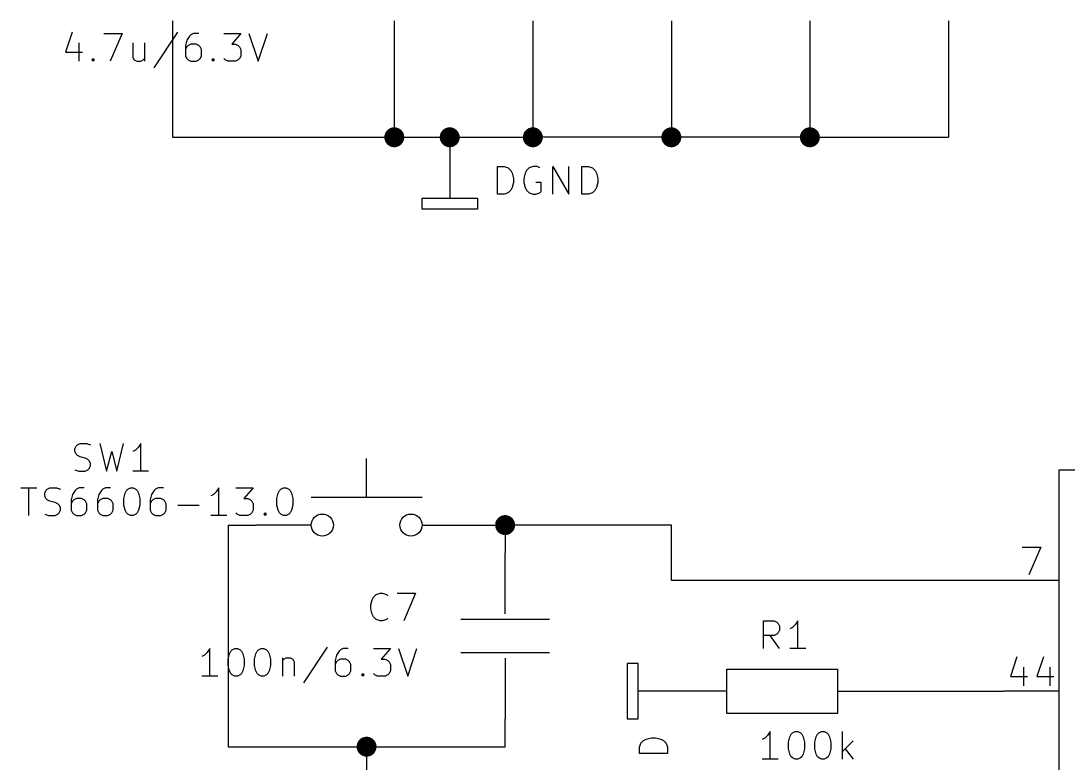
# Model space of a CAD drawing. Extents: x 0.3 to 23.2, y -16.5 to -0.2.
# Drawn here: x 10.276 to 12.166, y -3.23 to -1.89 of the extents above; entities that cross this region are included whole.
import ezdxf

# ---------------------------------------------------------------- set-up
doc = ezdxf.new("R2010")
doc.units = 0
doc.header["$MEASUREMENT"] = 0
for name, color, linetype in [('CYAN2', 4, 'CONTINUOUS'), ('GREEN3', 91, 'CONTINUOUS'), ('LYELLOW', 51, 'CONTINUOUS'), ('RED2', 1, 'CONTINUOUS'), ('RED3', 11, 'CONTINUOUS')]:
    doc.layers.add(name, color=color, linetype=linetype)

msp = doc.modelspace()

# ---------------------------------------------------------------- linework, layer by layer
at = {"layer": 'CYAN2', "linetype": 'CONTINUOUS'}
for p, q in [((10.3685, -1.9104), (10.3566, -1.9461)), ((10.4256, -1.9128), (10.459, -1.9128)), ((10.459, -1.9128), (10.4375, -1.9628)), ((10.559, -1.9104), (10.5161, -1.9747)), ((10.5756, -1.9247), (10.5732, -1.9342)), ((10.5804, -1.9176), (10.5756, -1.9247)), ((10.5828, -1.9152), (10.5804, -1.9176)), ((10.5875, -1.9128), (10.5828, -1.9152)), ((10.597, -1.9128), (10.5875, -1.9128)), ((10.6423, -1.9128), (10.6732, -1.9128)), ((10.6732, -1.9128), (10.6566, -1.9319)), ((10.6875, -1.9128), (10.7042, -1.9628)), ((10.7042, -1.9628), (10.7209, -1.9128)), ((10.3566, -1.9461), (10.3875, -1.9461)), ((10.3804, -1.9295), (10.3804, -1.9628)), ((10.478, -1.9295), (10.478, -1.9557)), ((10.4994, -1.9295), (10.4994, -1.9628)), ((10.5732, -1.9342), (10.5732, -1.9533)), ((10.5756, -1.9366), (10.5732, -1.9414)), ((10.578, -1.9342), (10.5756, -1.9366)), ((10.5828, -1.9319), (10.578, -1.9342)), ((10.5923, -1.9319), (10.5828, -1.9319)), ((10.597, -1.9342), (10.5923, -1.9319)), ((10.5994, -1.9366), (10.597, -1.9342)), ((10.6018, -1.9414), (10.5994, -1.9366)), ((10.6018, -1.9533), (10.6018, -1.9414)), ((10.6566, -1.9319), (10.6637, -1.9319)), ((10.6637, -1.9319), (10.6685, -1.9342)), ((10.6685, -1.9342), (10.6709, -1.9366)), ((10.6709, -1.9366), (10.6732, -1.9414)), ((10.6732, -1.9414), (10.6732, -1.9533)), ((10.4042, -1.9604), (10.4066, -1.958)), ((10.4066, -1.9628), (10.4042, -1.9604)), ((10.4066, -1.958), (10.409, -1.9604)), ((10.4066, -1.958), (10.4066, -1.9628)), ((10.409, -1.9604), (10.4066, -1.9628)), ((10.478, -1.9557), (10.4804, -1.9604)), ((10.4804, -1.9604), (10.4851, -1.9628)), ((10.4851, -1.9628), (10.4923, -1.9628)), ((10.4923, -1.9628), (10.497, -1.9604)), ((10.497, -1.9604), (10.4994, -1.958)), ((10.5732, -1.9533), (10.5756, -1.958)), ((10.5756, -1.958), (10.578, -1.9604)), ((10.578, -1.9604), (10.5828, -1.9628)), ((10.5828, -1.9628), (10.5923, -1.9628)), ((10.5923, -1.9628), (10.597, -1.9604)), ((10.597, -1.9604), (10.5994, -1.958)), ((10.5994, -1.958), (10.6018, -1.9533)), ((10.6209, -1.9604), (10.6232, -1.958)), ((10.6232, -1.9628), (10.6209, -1.9604)), ((10.6232, -1.958), (10.6256, -1.9604)), ((10.6232, -1.958), (10.6232, -1.9628)), ((10.6256, -1.9604), (10.6232, -1.9628)), ((10.6447, -1.9604), (10.6423, -1.958)), ((10.6494, -1.9628), (10.6447, -1.9604)), ((10.6637, -1.9628), (10.6494, -1.9628)), ((10.6685, -1.9604), (10.6637, -1.9628)), ((10.6709, -1.958), (10.6685, -1.9604)), ((10.6732, -1.9533), (10.6709, -1.958)), ((11.1363, -2.2028), (11.1363, -2.1528)), ((11.1363, -2.1528), (11.1482, -2.1528)), ((11.1482, -2.1528), (11.1553, -2.1552)), ((11.2006, -2.1528), (11.1934, -2.1552)), ((11.2077, -2.1528), (11.2006, -2.1528)), ((11.2125, -2.1552), (11.2077, -2.1528)), ((11.2363, -2.2028), (11.2363, -2.1528)), ((11.2363, -2.1528), (11.2649, -2.2028)), ((11.2649, -2.2028), (11.2649, -2.1528)), ((11.2887, -2.2028), (11.2887, -2.1528)), ((11.2887, -2.1528), (11.3006, -2.1528)), ((11.3006, -2.1528), (11.3077, -2.1552)), ((11.1553, -2.1552), (11.1601, -2.1599)), ((11.1601, -2.1599), (11.1625, -2.1647)), ((11.1625, -2.1647), (11.1649, -2.1742)), ((11.1863, -2.1647), (11.1839, -2.1742)), ((11.1887, -2.1599), (11.1863, -2.1647)), ((11.1934, -2.1552), (11.1887, -2.1599)), ((11.3077, -2.1552), (11.3125, -2.1599)), ((11.3125, -2.1599), (11.3149, -2.1647)), ((11.3149, -2.1647), (11.3172, -2.1742)), ((11.1625, -2.1909), (11.1601, -2.1957)), ((11.1649, -2.1814), (11.1625, -2.1909)), ((11.1649, -2.1742), (11.1649, -2.1814)), ((11.1839, -2.1742), (11.1839, -2.1814)), ((11.1839, -2.1814), (11.1863, -2.1909)), ((11.1863, -2.1909), (11.1887, -2.1957)), ((11.2149, -2.1814), (11.2053, -2.1814)), ((11.2149, -2.198), (11.2149, -2.1814)), ((11.3149, -2.1909), (11.3125, -2.1957)), ((11.3172, -2.1814), (11.3149, -2.1909)), ((11.3172, -2.1742), (11.3172, -2.1814)), ((11.1482, -2.2028), (11.1363, -2.2028)), ((11.1553, -2.2004), (11.1482, -2.2028)), ((11.1601, -2.1957), (11.1553, -2.2004)), ((11.1887, -2.1957), (11.1934, -2.2004)), ((11.1934, -2.2004), (11.2006, -2.2028)), ((11.2006, -2.2028), (11.2053, -2.2028)), ((11.2053, -2.2028), (11.2125, -2.2004)), ((11.2125, -2.2004), (11.2149, -2.198)), ((11.3006, -2.2028), (11.2887, -2.2028)), ((11.3077, -2.2004), (11.3006, -2.2028)), ((11.3125, -2.1957), (11.3077, -2.2004)), ((10.3733, -2.6623), (10.3757, -2.6576)), ((10.3733, -2.6671), (10.3733, -2.6623)), ((10.3757, -2.6576), (10.3781, -2.6552)), ((10.3781, -2.6552), (10.3829, -2.6528)), ((10.3829, -2.6528), (10.3948, -2.6528)), ((10.3948, -2.6528), (10.4019, -2.6552)), ((10.4186, -2.6528), (10.4305, -2.7028)), ((10.4495, -2.7028), (10.4614, -2.6528)), ((10.4876, -2.6599), (10.4829, -2.6647)), ((10.4924, -2.6528), (10.4876, -2.6599)), ((10.4924, -2.7028), (10.4924, -2.6528)), ((10.3757, -2.6719), (10.3733, -2.6671)), ((10.3781, -2.6742), (10.3757, -2.6719)), ((10.3829, -2.6766), (10.3781, -2.6742)), ((10.3924, -2.679), (10.3829, -2.6766)), ((10.3971, -2.6814), (10.3924, -2.679)), ((10.3995, -2.6838), (10.3971, -2.6814)), ((10.4305, -2.7028), (10.44, -2.6671)), ((10.44, -2.6671), (10.4495, -2.7028)), ((10.4829, -2.6647), (10.4781, -2.6671)), ((10.3733, -2.7004), (10.3805, -2.7028)), ((10.3924, -2.7028), (10.3971, -2.7004)), ((10.3971, -2.7004), (10.3995, -2.698)), ((10.4019, -2.6885), (10.3995, -2.6838)), ((10.3995, -2.698), (10.4019, -2.6933)), ((10.4019, -2.6933), (10.4019, -2.6885)), ((10.3805, -2.7028), (10.3924, -2.7028)), ((10.5067, -2.7028), (10.4781, -2.7028)), ((10.2762, -2.7328), (10.3048, -2.7328)), ((10.2905, -2.7828), (10.2905, -2.7328)), ((10.3191, -2.7423), (10.3214, -2.7376)), ((10.3214, -2.7376), (10.3238, -2.7352)), ((10.3238, -2.7352), (10.3286, -2.7328)), ((10.3286, -2.7328), (10.3405, -2.7328)), ((10.3405, -2.7328), (10.3476, -2.7352)), ((10.3738, -2.7376), (10.369, -2.7447)), ((10.3762, -2.7352), (10.3738, -2.7376)), ((10.381, -2.7328), (10.3762, -2.7352)), ((10.3905, -2.7328), (10.381, -2.7328)), ((10.4214, -2.7376), (10.4167, -2.7447)), ((10.4238, -2.7352), (10.4214, -2.7376)), ((10.4286, -2.7328), (10.4238, -2.7352)), ((10.4381, -2.7328), (10.4286, -2.7328)), ((10.4643, -2.7423), (10.4667, -2.7376)), ((10.4667, -2.7376), (10.469, -2.7352)), ((10.469, -2.7352), (10.4738, -2.7328)), ((10.4738, -2.7328), (10.4786, -2.7328)), ((10.4786, -2.7328), (10.4833, -2.7352)), ((10.4833, -2.7352), (10.4857, -2.7376)), ((10.4857, -2.7376), (10.4881, -2.7423)), ((10.5167, -2.7376), (10.5119, -2.7447)), ((10.519, -2.7352), (10.5167, -2.7376)), ((10.5238, -2.7328), (10.519, -2.7352)), ((10.5333, -2.7328), (10.5238, -2.7328)), ((10.6286, -2.7399), (10.6238, -2.7447)), ((10.6333, -2.7328), (10.6286, -2.7399)), ((10.6333, -2.7828), (10.6333, -2.7328)), ((10.6643, -2.7328), (10.6952, -2.7328)), ((10.6952, -2.7328), (10.6786, -2.7519)), ((10.7405, -2.7423), (10.7429, -2.7376)), ((10.7429, -2.7376), (10.7452, -2.7352)), ((10.7452, -2.7352), (10.75, -2.7328)), ((10.75, -2.7328), (10.7548, -2.7328)), ((10.7548, -2.7328), (10.7595, -2.7352)), ((10.7595, -2.7352), (10.7619, -2.7376)), ((10.7619, -2.7376), (10.7643, -2.7423)), ((10.3191, -2.7471), (10.3191, -2.7423)), ((10.3214, -2.7519), (10.3191, -2.7471)), ((10.3238, -2.7542), (10.3214, -2.7519)), ((10.3286, -2.7566), (10.3238, -2.7542)), ((10.3381, -2.759), (10.3286, -2.7566)), ((10.3429, -2.7614), (10.3381, -2.759)), ((10.369, -2.7447), (10.3667, -2.7542)), ((10.3667, -2.7542), (10.3667, -2.7733)), ((10.369, -2.7566), (10.3667, -2.7614)), ((10.3714, -2.7542), (10.369, -2.7566)), ((10.3762, -2.7519), (10.3714, -2.7542)), ((10.3857, -2.7519), (10.3762, -2.7519)), ((10.3905, -2.7542), (10.3857, -2.7519)), ((10.3929, -2.7566), (10.3905, -2.7542)), ((10.3952, -2.7614), (10.3929, -2.7566)), ((10.4167, -2.7447), (10.4143, -2.7542)), ((10.4143, -2.7542), (10.4143, -2.7733)), ((10.4167, -2.7566), (10.4143, -2.7614)), ((10.419, -2.7542), (10.4167, -2.7566)), ((10.4238, -2.7519), (10.419, -2.7542)), ((10.4333, -2.7519), (10.4238, -2.7519)), ((10.4381, -2.7542), (10.4333, -2.7519)), ((10.4405, -2.7566), (10.4381, -2.7542)), ((10.4429, -2.7614), (10.4405, -2.7566)), ((10.4619, -2.7519), (10.4643, -2.7423)), ((10.4619, -2.7638), (10.4619, -2.7519)), ((10.4881, -2.7423), (10.4905, -2.7519)), ((10.4905, -2.7519), (10.4905, -2.7638)), ((10.5119, -2.7447), (10.5095, -2.7542)), ((10.5095, -2.7542), (10.5095, -2.7733)), ((10.5119, -2.7566), (10.5095, -2.7614)), ((10.5143, -2.7542), (10.5119, -2.7566)), ((10.519, -2.7519), (10.5143, -2.7542)), ((10.5286, -2.7519), (10.519, -2.7519)), ((10.5333, -2.7542), (10.5286, -2.7519)), ((10.5357, -2.7566), (10.5333, -2.7542)), ((10.5381, -2.7614), (10.5357, -2.7566)), ((10.6238, -2.7447), (10.619, -2.7471)), ((10.6786, -2.7519), (10.6857, -2.7519)), ((10.6857, -2.7519), (10.6905, -2.7542)), ((10.6905, -2.7542), (10.6929, -2.7566)), ((10.6929, -2.7566), (10.6952, -2.7614)), ((10.7381, -2.7519), (10.7405, -2.7423)), ((10.7381, -2.7638), (10.7381, -2.7519)), ((10.7643, -2.7423), (10.7667, -2.7519)), ((10.7667, -2.7519), (10.7667, -2.7638)), ((10.3452, -2.7638), (10.3429, -2.7614)), ((10.3476, -2.7685), (10.3452, -2.7638)), ((10.3452, -2.778), (10.3476, -2.7733)), ((10.3476, -2.7733), (10.3476, -2.7685)), ((10.3667, -2.7733), (10.369, -2.778)), ((10.3929, -2.778), (10.3952, -2.7733)), ((10.3952, -2.7733), (10.3952, -2.7614)), ((10.4143, -2.7733), (10.4167, -2.778)), ((10.4405, -2.778), (10.4429, -2.7733)), ((10.4429, -2.7733), (10.4429, -2.7614)), ((10.4643, -2.7733), (10.4619, -2.7638)), ((10.4667, -2.778), (10.4643, -2.7733)), ((10.4881, -2.7733), (10.4857, -2.778)), ((10.4905, -2.7638), (10.4881, -2.7733)), ((10.5095, -2.7733), (10.5119, -2.778)), ((10.5357, -2.778), (10.5381, -2.7733)), ((10.5381, -2.7733), (10.5381, -2.7614)), ((10.5595, -2.7638), (10.5976, -2.7638)), ((10.6952, -2.7733), (10.6929, -2.778)), ((10.6952, -2.7614), (10.6952, -2.7733)), ((10.7405, -2.7733), (10.7381, -2.7638)), ((10.7429, -2.778), (10.7405, -2.7733)), ((10.7643, -2.7733), (10.7619, -2.778)), ((10.7667, -2.7638), (10.7643, -2.7733)), ((10.3191, -2.7804), (10.3262, -2.7828)), ((10.3262, -2.7828), (10.3381, -2.7828)), ((10.3381, -2.7828), (10.3429, -2.7804)), ((10.3429, -2.7804), (10.3452, -2.778)), ((10.369, -2.778), (10.3714, -2.7804)), ((10.3714, -2.7804), (10.3762, -2.7828)), ((10.3762, -2.7828), (10.3857, -2.7828)), ((10.3857, -2.7828), (10.3905, -2.7804)), ((10.3905, -2.7804), (10.3929, -2.778)), ((10.4167, -2.778), (10.419, -2.7804)), ((10.419, -2.7804), (10.4238, -2.7828)), ((10.4238, -2.7828), (10.4333, -2.7828)), ((10.4333, -2.7828), (10.4381, -2.7804)), ((10.4381, -2.7804), (10.4405, -2.778)), ((10.469, -2.7804), (10.4667, -2.778)), ((10.4738, -2.7828), (10.469, -2.7804)), ((10.4786, -2.7828), (10.4738, -2.7828)), ((10.4833, -2.7804), (10.4786, -2.7828)), ((10.4857, -2.778), (10.4833, -2.7804)), ((10.5119, -2.778), (10.5143, -2.7804)), ((10.5143, -2.7804), (10.519, -2.7828)), ((10.519, -2.7828), (10.5286, -2.7828)), ((10.5286, -2.7828), (10.5333, -2.7804)), ((10.5333, -2.7804), (10.5357, -2.778)), ((10.6476, -2.7828), (10.619, -2.7828)), ((10.6667, -2.7804), (10.6643, -2.778)), ((10.6714, -2.7828), (10.6667, -2.7804)), ((10.6857, -2.7828), (10.6714, -2.7828)), ((10.6905, -2.7804), (10.6857, -2.7828)), ((10.6929, -2.778), (10.6905, -2.7804)), ((10.7143, -2.7804), (10.7167, -2.778)), ((10.7167, -2.7828), (10.7143, -2.7804)), ((10.7167, -2.778), (10.719, -2.7804)), ((10.7167, -2.778), (10.7167, -2.7828)), ((10.719, -2.7804), (10.7167, -2.7828)), ((10.7452, -2.7804), (10.7429, -2.778)), ((10.75, -2.7828), (10.7452, -2.7804)), ((10.7548, -2.7828), (10.75, -2.7828)), ((10.7595, -2.7804), (10.7548, -2.7828)), ((10.7619, -2.778), (10.7595, -2.7804)), ((10.9123, -2.9299), (10.9171, -2.9252)), ((10.9171, -2.9252), (10.9242, -2.9228)), ((10.9242, -2.9228), (10.929, -2.9228)), ((10.929, -2.9228), (10.9361, -2.9252)), ((10.9361, -2.9252), (10.9385, -2.9276)), ((10.9551, -2.9228), (10.9885, -2.9228)), ((10.9885, -2.9228), (10.9671, -2.9728)), ((10.9075, -2.9442), (10.9099, -2.9347)), ((10.9075, -2.9514), (10.9075, -2.9442)), ((10.9099, -2.9347), (10.9123, -2.9299)), ((10.9099, -2.9609), (10.9075, -2.9514)), ((10.9123, -2.9657), (10.9099, -2.9609)), ((10.9171, -2.9704), (10.9123, -2.9657)), ((10.9242, -2.9728), (10.9171, -2.9704)), ((10.929, -2.9728), (10.9242, -2.9728)), ((10.9361, -2.9704), (10.929, -2.9728)), ((10.9385, -2.968), (10.9361, -2.9704)), ((11.6163, -3.0228), (11.6163, -2.9728)), ((11.6163, -2.9728), (11.6353, -2.9728)), ((11.6353, -2.9728), (11.6401, -2.9752)), ((11.6401, -2.9752), (11.6425, -2.9776)), ((11.6425, -2.9776), (11.6449, -2.9823)), ((11.6449, -2.9823), (11.6449, -2.9895)), ((11.6687, -2.9847), (11.6639, -2.9871)), ((11.6734, -2.9799), (11.6687, -2.9847)), ((11.6782, -2.9728), (11.6734, -2.9799)), ((11.6782, -3.0228), (11.6782, -2.9728)), ((11.6353, -2.999), (11.6163, -2.999)), ((11.6449, -3.0228), (11.6282, -2.999)), ((11.6401, -2.9966), (11.6353, -2.999)), ((11.6425, -2.9942), (11.6401, -2.9966)), ((11.6449, -2.9895), (11.6425, -2.9942)), ((10.6171, -3.0228), (10.6123, -3.0299)), ((10.6171, -3.0728), (10.6171, -3.0228)), ((10.6575, -3.0252), (10.6623, -3.0228)), ((10.6623, -3.0228), (10.6671, -3.0228)), ((10.6671, -3.0228), (10.6718, -3.0252)), ((10.7051, -3.0252), (10.7099, -3.0228)), ((10.7099, -3.0228), (10.7147, -3.0228)), ((10.7147, -3.0228), (10.7194, -3.0252)), ((10.829, -3.0204), (10.7861, -3.0847)), ((10.8575, -3.0228), (10.8528, -3.0252)), ((10.867, -3.0228), (10.8575, -3.0228)), ((10.9123, -3.0228), (10.9432, -3.0228)), ((10.9432, -3.0228), (10.9266, -3.0418)), ((10.9575, -3.0228), (10.9742, -3.0728)), ((10.9742, -3.0728), (10.9909, -3.0228)), ((11.6925, -3.0228), (11.6639, -3.0228)), ((10.6075, -3.0347), (10.6028, -3.0371)), ((10.6123, -3.0299), (10.6075, -3.0347)), ((10.6504, -3.0418), (10.6528, -3.0323)), ((10.6504, -3.0537), (10.6504, -3.0418)), ((10.6528, -3.0323), (10.6551, -3.0276)), ((10.6551, -3.0276), (10.6575, -3.0252)), ((10.6718, -3.0252), (10.6742, -3.0276)), ((10.6742, -3.0276), (10.6766, -3.0323)), ((10.6766, -3.0323), (10.679, -3.0418)), ((10.679, -3.0418), (10.679, -3.0537)), ((10.698, -3.0418), (10.7004, -3.0323)), ((10.698, -3.0537), (10.698, -3.0418)), ((10.7004, -3.0323), (10.7028, -3.0276)), ((10.7028, -3.0276), (10.7051, -3.0252)), ((10.7194, -3.0252), (10.7218, -3.0276)), ((10.7218, -3.0276), (10.7242, -3.0323)), ((10.7242, -3.0323), (10.7266, -3.0418)), ((10.7266, -3.0418), (10.7266, -3.0537)), ((10.748, -3.0395), (10.748, -3.0728)), ((10.748, -3.0442), (10.7504, -3.0418)), ((10.7504, -3.0418), (10.7551, -3.0395)), ((10.7551, -3.0395), (10.7623, -3.0395)), ((10.7623, -3.0395), (10.767, -3.0418)), ((10.767, -3.0418), (10.7694, -3.0466)), ((10.8456, -3.0347), (10.8432, -3.0442)), ((10.8504, -3.0276), (10.8456, -3.0347)), ((10.8528, -3.0418), (10.848, -3.0442)), ((10.8528, -3.0252), (10.8504, -3.0276)), ((10.8623, -3.0418), (10.8528, -3.0418)), ((10.867, -3.0442), (10.8623, -3.0418)), ((10.9266, -3.0418), (10.9337, -3.0418)), ((10.9337, -3.0418), (10.9385, -3.0442)), ((10.6528, -3.0633), (10.6504, -3.0537)), ((10.679, -3.0537), (10.6766, -3.0633)), ((10.7004, -3.0633), (10.698, -3.0537)), ((10.7266, -3.0537), (10.7242, -3.0633)), ((10.7694, -3.0466), (10.7694, -3.0728)), ((10.8432, -3.0442), (10.8432, -3.0633)), ((10.8456, -3.0466), (10.8432, -3.0514)), ((10.848, -3.0442), (10.8456, -3.0466)), ((10.8694, -3.0466), (10.867, -3.0442)), ((10.8718, -3.0514), (10.8694, -3.0466)), ((10.8718, -3.0633), (10.8718, -3.0514)), ((10.9385, -3.0442), (10.9409, -3.0466)), ((10.9409, -3.0466), (10.9432, -3.0514)), ((10.9432, -3.0514), (10.9432, -3.0633)), ((10.6313, -3.0728), (10.6028, -3.0728)), ((10.6551, -3.068), (10.6528, -3.0633)), ((10.6575, -3.0704), (10.6551, -3.068)), ((10.6623, -3.0728), (10.6575, -3.0704)), ((10.6671, -3.0728), (10.6623, -3.0728)), ((10.6718, -3.0704), (10.6671, -3.0728)), ((10.6742, -3.068), (10.6718, -3.0704)), ((10.6766, -3.0633), (10.6742, -3.068)), ((10.7028, -3.068), (10.7004, -3.0633)), ((10.7051, -3.0704), (10.7028, -3.068)), ((10.7099, -3.0728), (10.7051, -3.0704)), ((10.7147, -3.0728), (10.7099, -3.0728)), ((10.7194, -3.0704), (10.7147, -3.0728)), ((10.7218, -3.068), (10.7194, -3.0704)), ((10.7242, -3.0633), (10.7218, -3.068)), ((10.8432, -3.0633), (10.8456, -3.068)), ((10.8456, -3.068), (10.848, -3.0704)), ((10.848, -3.0704), (10.8528, -3.0728)), ((10.8528, -3.0728), (10.8623, -3.0728)), ((10.8623, -3.0728), (10.867, -3.0704)), ((10.867, -3.0704), (10.8694, -3.068)), ((10.8694, -3.068), (10.8718, -3.0633)), ((10.8909, -3.0704), (10.8932, -3.068)), ((10.8932, -3.0728), (10.8909, -3.0704)), ((10.8932, -3.068), (10.8956, -3.0704)), ((10.8932, -3.068), (10.8932, -3.0728)), ((10.8956, -3.0704), (10.8932, -3.0728)), ((10.9147, -3.0704), (10.9123, -3.068)), ((10.9194, -3.0728), (10.9147, -3.0704)), ((10.9337, -3.0728), (10.9194, -3.0728)), ((10.9385, -3.0704), (10.9337, -3.0728)), ((10.9409, -3.068), (10.9385, -3.0704)), ((10.9432, -3.0633), (10.9409, -3.068)), ((11.6282, -3.1728), (11.6234, -3.1799)), ((11.6282, -3.2228), (11.6282, -3.1728)), ((11.6687, -3.1752), (11.6734, -3.1728)), ((11.6734, -3.1728), (11.6782, -3.1728)), ((11.6782, -3.1728), (11.6829, -3.1752)), ((11.7163, -3.1752), (11.721, -3.1728)), ((11.721, -3.1728), (11.7258, -3.1728)), ((11.7258, -3.1728), (11.7306, -3.1752)), ((11.7591, -3.2228), (11.7591, -3.1728)), ((11.3928, -3.2006), (11.3952, -3.1934)), ((11.3952, -3.1934), (11.3999, -3.1887)), ((11.3999, -3.1887), (11.4047, -3.1863)), ((11.4047, -3.1863), (11.4142, -3.1839)), ((11.4142, -3.1839), (11.4214, -3.1839)), ((11.4214, -3.1839), (11.4309, -3.1863)), ((11.4309, -3.1863), (11.4357, -3.1887)), ((11.4357, -3.1887), (11.4404, -3.1934)), ((11.4404, -3.1934), (11.4428, -3.2006)), ((11.6187, -3.1847), (11.6139, -3.1871)), ((11.6234, -3.1799), (11.6187, -3.1847)), ((11.6615, -3.1919), (11.6639, -3.1823)), ((11.6615, -3.2038), (11.6615, -3.1919)), ((11.6639, -3.1823), (11.6663, -3.1776)), ((11.6663, -3.1776), (11.6687, -3.1752)), ((11.6829, -3.1752), (11.6853, -3.1776)), ((11.6853, -3.1776), (11.6877, -3.1823)), ((11.6877, -3.1823), (11.6901, -3.1919)), ((11.6901, -3.1919), (11.6901, -3.2038)), ((11.7091, -3.1919), (11.7115, -3.1823)), ((11.7091, -3.2038), (11.7091, -3.1919)), ((11.7115, -3.1823), (11.7139, -3.1776)), ((11.7139, -3.1776), (11.7163, -3.1752)), ((11.7306, -3.1752), (11.7329, -3.1776)), ((11.7329, -3.1776), (11.7353, -3.1823)), ((11.7353, -3.1823), (11.7377, -3.1919)), ((11.7377, -3.1919), (11.7377, -3.2038)), ((11.7782, -3.1895), (11.7591, -3.2085)), ((11.3928, -3.2125), (11.3928, -3.2006)), ((11.4428, -3.2125), (11.3928, -3.2125)), ((11.4428, -3.2006), (11.4428, -3.2125)), ((11.6639, -3.2133), (11.6615, -3.2038)), ((11.6901, -3.2038), (11.6877, -3.2133)), ((11.7115, -3.2133), (11.7091, -3.2038)), ((11.7377, -3.2038), (11.7353, -3.2133)), ((11.7639, -3.2038), (11.7782, -3.2228)), ((11.6425, -3.2228), (11.6139, -3.2228)), ((11.6663, -3.218), (11.6639, -3.2133)), ((11.6687, -3.2204), (11.6663, -3.218)), ((11.6734, -3.2228), (11.6687, -3.2204)), ((11.6782, -3.2228), (11.6734, -3.2228)), ((11.6829, -3.2204), (11.6782, -3.2228)), ((11.6853, -3.218), (11.6829, -3.2204)), ((11.6877, -3.2133), (11.6853, -3.218)), ((11.7139, -3.218), (11.7115, -3.2133)), ((11.7163, -3.2204), (11.7139, -3.218)), ((11.721, -3.2228), (11.7163, -3.2204)), ((11.7258, -3.2228), (11.721, -3.2228)), ((11.7306, -3.2204), (11.7258, -3.2228)), ((11.7329, -3.218), (11.7306, -3.2204)), ((11.7353, -3.2133), (11.7329, -3.218))]:
    msp.add_line(p, q, dxfattribs=at)
at = {"layer": 'GREEN3', "linetype": 'CONTINUOUS'}
for p, q in [((10.55, -2), (10.55, -2.1)), ((10.95, -2), (10.95, -2.1)), ((11.2, -2), (11.2, -2.1)), ((11.45, -2), (11.45, -2.1)), ((11.7, -2), (11.7, -2.1)), ((11.95, -2), (11.95, -2.1)), ((10.55, -2.1), (10.95, -2.1)), ((10.95, -2.1), (11.05, -2.1)), ((11.05, -2.1), (11.2, -2.1)), ((11.05, -2.1), (11.05, -2.15)), ((11.45, -2.1), (11.2, -2.1)), ((11.7, -2.1), (11.45, -2.1)), ((11.7, -2.1), (11.95, -2.1)), ((10.65, -2.8), (10.7, -2.8)), ((10.65, -2.8), (10.65, -3.2)), ((11.1, -2.8), (11.15, -2.8)), ((11.45, -2.8), (11.15, -2.8)), ((11.15, -2.8), (11.15, -2.85)), ((11.45, -2.9), (11.45, -2.8)), ((12.05, -2.9), (11.45, -2.9)), ((11.5, -3.1), (11.45, -3.1)), ((11.8, -3.1), (12.05, -3.1)), ((11.15, -3.2), (11.15, -3.15)), ((10.65, -3.2), (10.9, -3.2)), ((10.9, -3.2), (11.15, -3.2)), ((10.9, -3.2), (10.9, -3.25))]:
    msp.add_line(p, q, dxfattribs=at)
at = {"layer": 'GREEN3', "const_width": 0.018}
for points in [[(10.941, -2.1, 1), (10.959, -2.1, 1)], [(11.041, -2.1, 1), (11.059, -2.1, 1)], [(11.191, -2.1, 1), (11.209, -2.1, 1)], [(11.441, -2.1, 1), (11.459, -2.1, 1)], [(11.691, -2.1, 1), (11.709, -2.1, 1)], [(11.141, -2.8, 1), (11.159, -2.8, 1)], [(10.891, -3.2, 1), (10.909, -3.2, 1)]]:
    msp.add_lwpolyline(points, format="xyb", close=True, dxfattribs=at)
at = {"layer": 'LYELLOW', "linetype": 'CONTINUOUS'}
for p, q in [((12.15, -5.7), (12.15, -2.7)), ((12.15, -2.7), (13.35, -2.7))]:
    msp.add_line(p, q, dxfattribs=at)
at = {"layer": 'RED2', "linetype": 'CONTINUOUS'}
for p, q in [((10.55, -1.89), (10.55, -2)), ((10.95, -1.89), (10.95, -2)), ((10.95, -1.89), (10.95, -2)), ((11.2, -1.89), (11.2, -2)), ((11.2, -1.89), (11.2, -2)), ((11.45, -1.89), (11.45, -2)), ((11.45, -1.89), (11.45, -2)), ((11.7, -1.89), (11.7, -2)), ((11.7, -1.89), (11.7, -2)), ((11.95, -1.89), (11.95, -2)), ((11.95, -1.89), (11.95, -2)), ((11.05, -2.15), (11.05, -2.21)), ((11, -2.23), (11, -2.21)), ((11, -2.21), (11.1, -2.21)), ((11.1, -2.21), (11.1, -2.23)), ((11.1, -2.23), (11, -2.23)), ((10.9, -2.75), (10.9, -2.68)), ((12.15, -5.7), (12.15, -2.7)), ((12.15, -2.7), (13.35, -2.7)), ((11, -2.75), (10.8, -2.75)), ((10.8, -2.8), (10.7, -2.8)), ((11, -2.8), (11.1, -2.8)), ((11.15, -2.96), (11.15, -2.85)), ((12.15, -2.9), (12.05, -2.9)), ((11.07, -2.97), (11.23, -2.97)), ((11.07, -3.03), (11.23, -3.03)), ((11.15, -3.04), (11.15, -3.15)), ((11.39, -3.05), (11.37, -3.05)), ((11.37, -3.05), (11.37, -3.15)), ((11.39, -3.15), (11.39, -3.05)), ((11.55, -3.14), (11.55, -3.06)), ((11.55, -3.06), (11.75, -3.06)), ((11.75, -3.06), (11.75, -3.14)), ((11.45, -3.1), (11.39, -3.1)), ((11.55, -3.1), (11.5, -3.1)), ((11.75, -3.1), (11.8, -3.1)), ((12.15, -3.1), (12.05, -3.1)), ((11.37, -3.15), (11.39, -3.15)), ((11.75, -3.14), (11.55, -3.14))]:
    msp.add_line(p, q, dxfattribs=at)
at = {"layer": 'RED2'}
for centre in [(10.82, -2.8), (10.98, -2.8)]:
    msp.add_circle(centre, 0.02, dxfattribs=at)
at = {"layer": 'RED3', "linetype": 'CONTINUOUS'}
for p, q in [((12.0833, -2.8399), (12.1167, -2.8399)), ((12.1167, -2.8399), (12.0952, -2.8899)), ((12.0738, -3.0375), (12.0619, -3.0732)), ((12.1214, -3.0375), (12.1095, -3.0732)), ((12.0857, -3.0565), (12.0857, -3.0899)), ((12.1333, -3.0565), (12.1333, -3.0899)), ((12.0619, -3.0732), (12.0929, -3.0732)), ((12.1095, -3.0732), (12.1405, -3.0732))]:
    msp.add_line(p, q, dxfattribs=at)

doc.saveas('drawing.dxf')
